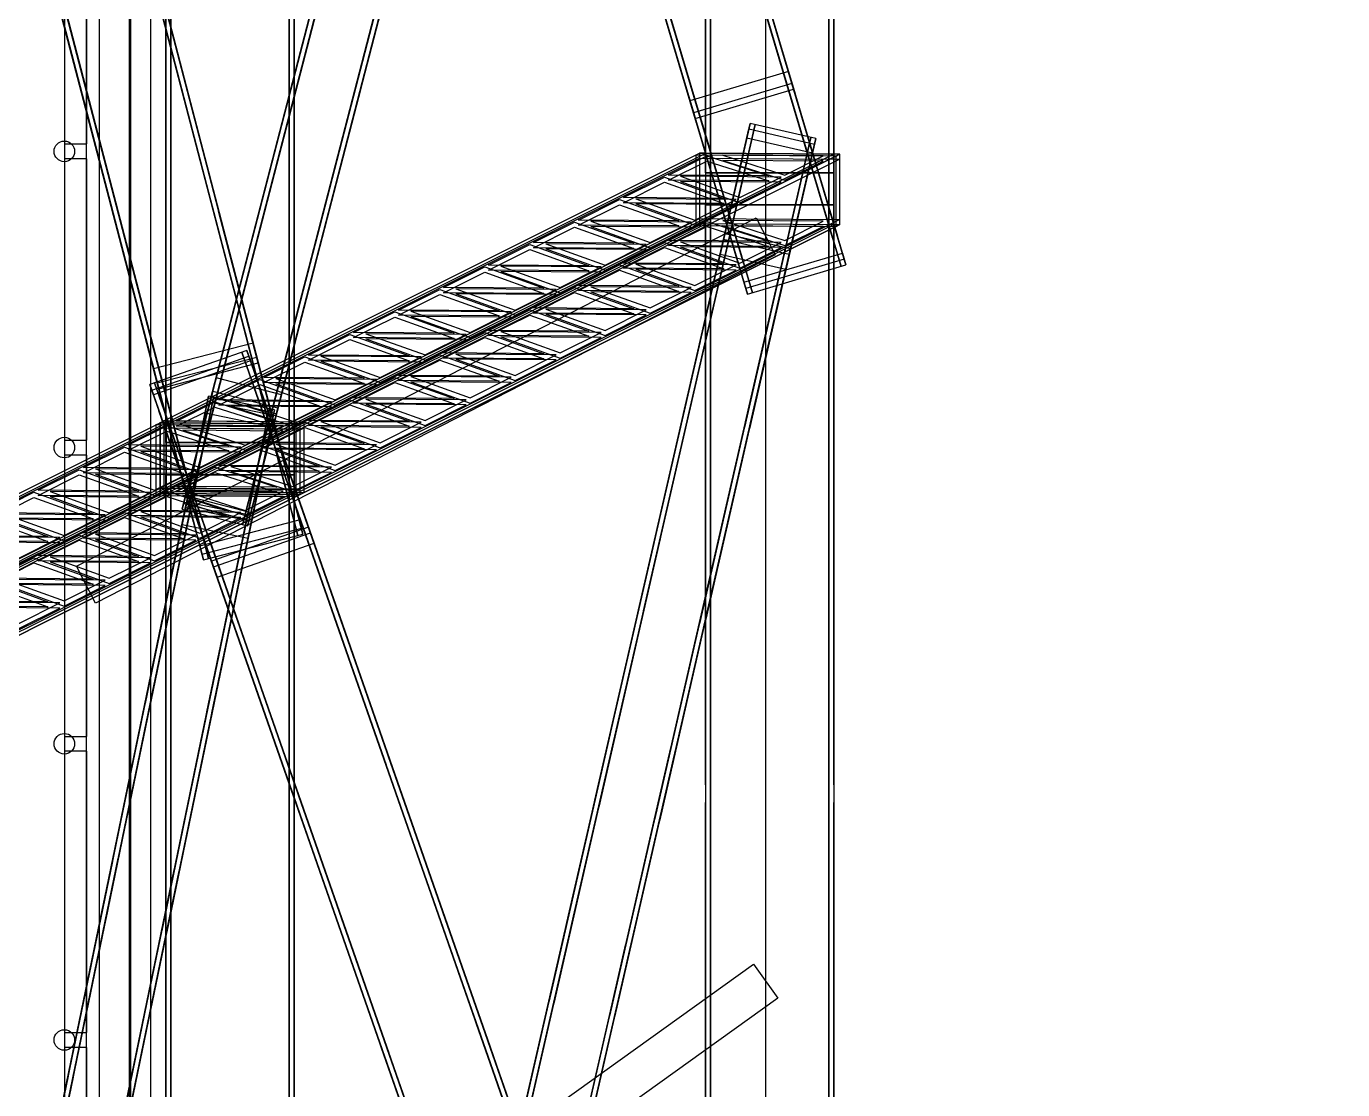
# Model space of a CAD drawing. Header units: millimetres. Extents: x -52000 to 48850, y -48850 to 51750.
# Drawn here: x -13618 to -9519, y -8457 to -5145 of the extents above; entities that cross this region are included whole.
import ezdxf

# ---------------------------------------------------------------- set-up
doc = ezdxf.new("R2010")
doc.units = ezdxf.units.MM
doc.layers.add('D-STR-DECK', color=7, linetype='Continuous', lineweight=25)
doc.layers.add('D-STR-STRC', color=7, linetype='Continuous', lineweight=25)

msp = doc.modelspace()

# ---------------------------------------------------------------- linework, layer by layer
at = {"layer": 'D-STR-DECK'}
for points in [[(-13500, 11070), (-13500, -11070), (-13297.5, -10904), (-13297.5, 10904)], [(-13500, 11070), (-13500, -11070), (-13390, -11070), (-13390, 11070)], [(-13500, 11070), (-13500, -11070), (-13390, -11070), (-13390, 11070)], [(-13500, 11070), (-13500, -11070), (-13297.5, -10904), (-13297.5, 10904)], [(-13432.5, 11014.6), (-13432.5, -11014.6), (-13231, -10849.4), (-13231, 10849.4)], [(-13432.5, 11014.6), (-13432.5, -11014.6), (-11315.7, -9278.9), (-11315.7, 9278.9)], [(-13432.5, 11014.6), (-13432.5, -11014.6), (-13292.5, -11014.6), (-13292.5, 11014.6)], [(-13297.5, -10904), (4700, -10904), (4700, 10904), (-13297.5, 10904)], [(-13500, -4635.6), (-13500, -5511.9), (-13430, -5511.9), (-13430, -4635.6)], [(-13500, -5558.1), (-13500, -6434.4), (-13430, -6434.4), (-13430, -5558.1)], [(-11286, -5857.1), (-13402.9, -6942), (-13462.1, -6826.3), (-11345.3, -5741.4)], [(-13500, -6480.6), (-13500, -7356.9), (-13430, -7356.9), (-13430, -6480.6)], [(-13500, -7403.1), (-13500, -8279.4), (-13430, -8279.4), (-13430, -7403.1)], [(-11277.8, -8171.8), (-13394.6, -9690.6), (-13470.4, -9585), (-11353.6, -8066.2)], [(-13500, -8325.6), (-13500, -9201.9), (-13430, -9201.9), (-13430, -8325.6)]]:
    msp.add_lwpolyline(points, close=True, dxfattribs=at)
for centre in [(-13500, -5535), (-13500, -6457.5), (-13500, -7380), (-13500, -8302.5)]:
    msp.add_circle(centre, 32, dxfattribs=at)
at = {"layer": 'D-STR-STRC'}
for points in [[(-13183.9, 12983.9), (-13183.9, -12983.9)], [(-12783.9, 12983.9), (-12783.9, -12983.9)], [(-11503.4, 11303.4), (-11503.4, -11303.4)], [(-11103.4, 11303.4), (-11103.4, -11303.4)], [(-12914.6, 328.3), (-11234.1, -5323.4)], [(-14592.2, 315.5), (-12900.8, -6176.4)], [(-14587.7, 298.3), (-12896.3, -6193.6)], [(-12909.4, 310.6), (-11228.9, -5341.1)], [(-14901.9, 234.8), (-13210.5, -6257.1)], [(-14897.4, 217.6), (-13206, -6274.3)], [(-13221.3, 237.1), (-11540.8, -5414.6)], [(-13216.1, 219.4), (-11535.6, -5432.3)], [(-13038.1, -6282.3), (-11357.6, 209.7)], [(-13042.6, -6299.8), (-11362.1, 192.2)], [(-12839.3, -6352.4), (-11158.8, 139.6)], [(-12834.8, -6334.9), (-11154.3, 157)], [(-13133, -6649), (-11452.5, -157)], [(-13128.5, -6631.5), (-11448, -139.6)], [(-12925.2, -6684.2), (-11244.7, -192.2)], [(-14453.3, -217.6), (-12761.9, -6709.6)], [(-14448.8, -234.8), (-12757.4, -6726.8)], [(-12929.7, -6701.6), (-11249.2, -209.7)], [(-12751.8, -219.4), (-11071.3, -5871.1)], [(-12746.5, -237.1), (-11066, -5888.8)], [(-14763, -298.3), (-13071.5, -6790.3)], [(-14758.5, -315.5), (-13067.1, -6807.5)], [(-13058.5, -310.6), (-11378, -5962.3)], [(-13053.2, -328.3), (-11372.7, -5980)], [(-11245.2, -5286.2), (-11234.1, -5323.4)], [(-11551.9, -5377.4), (-11540.8, -5414.6)], [(-13044.9, -12780.2), (-11364.4, -5447.9)], [(-11375, -5494.1), (-11364.4, -5447.9)], [(-13048.9, -12797.3), (-11368.4, -5465.1)], [(-12844.2, -12844.2), (-11163.7, -5512)], [(-12840.3, -12827.1), (-11159.8, -5494.9)], [(-11170.3, -5541), (-11159.8, -5494.9)], [(-13202.4, -6380.6), (-11521.9, -5540.3)], [(-13182.5, -6380.7), (-11502, -5540.5)], [(-12785.3, -6383.6), (-11104.8, -5543.3)], [(-12765.5, -6383.7), (-11085, -5543.5)], [(-11533.8, -5546.3), (-11521.9, -5540.3)], [(-11096.9, -5549.4), (-11085, -5543.5)], [(-11503.4, -5601.7), (-11503.4, -5701.7)], [(-11103.4, -5601.7), (-11103.4, -5701.7)], [(-13202.4, -6600.2), (-11521.9, -5759.9)], [(-13182.5, -6600.3), (-11502, -5760.1)], [(-12785.3, -6603.2), (-11104.8, -5762.9)], [(-12765.5, -6603.3), (-11085, -5763.1)], [(-11533.8, -5765.9), (-11521.9, -5759.9)], [(-11096.9, -5769), (-11085, -5763.1)], [(-13127.6, -13140.8), (-11447.1, -5808.6)], [(-13123.7, -13123.6), (-11443.2, -5791.4)], [(-11457.7, -5854.7), (-11447.1, -5808.6)], [(-12922.9, -13187.7), (-11242.4, -5855.5)], [(-12919, -13170.5), (-11238.5, -5838.3)], [(-11253, -5901.6), (-11242.4, -5855.5)], [(-11077.1, -5851.6), (-11066, -5888.8)], [(-11383.8, -5942.8), (-11372.7, -5980)], [(-12912.4, -6132.1), (-12900.8, -6176.4)], [(-12932, -6155.3), (-11251.5, -10966.8)], [(-12932, -6155.3), (-12920.7, -6187.6)], [(-12925.8, -6173.1), (-11245.3, -10984.5)], [(-13222, -6212.7), (-13210.5, -6257.1)], [(-13234.1, -6260.8), (-11553.6, -11072.3)], [(-13234.1, -6260.8), (-13222.8, -6293.1)], [(-13038.1, -6282.3), (-13027.3, -6240.5)], [(-14742.4, -14481.1), (-13051, -6297.7)], [(-13227.9, -6278.6), (-11547.4, -11090.1)], [(-13061.9, -6350.7), (-13051, -6297.7)], [(-12834.8, -6334.9), (-12824, -6293.1)], [(-14745.8, -14497.6), (-13054.4, -6314.2)], [(-14536.8, -14523.6), (-12845.3, -6340.2)], [(-12856.3, -6393.2), (-12845.3, -6340.2)], [(-14893.5, -7226.1), (-13202.1, -6380.4)], [(-14873.7, -7226.2), (-13182.3, -6380.5)], [(-14540.2, -14540.1), (-12848.7, -6356.7)], [(-14477, -7229.6), (-12785.6, -6383.9)], [(-14457.2, -7229.7), (-12765.8, -6384)], [(-13215, -6386.8), (-13202.1, -6380.4)], [(-13202.4, -6380.6), (-13190.5, -6374.6)], [(-12778.6, -6390.5), (-12765.8, -6384)], [(-12765.5, -6383.7), (-12753.6, -6377.8)], [(-13183.9, -6442), (-13183.9, -6542)], [(-12783.9, -6442), (-12783.9, -6542)], [(-13202.4, -6600.2), (-13190.5, -6594.2)], [(-12765.5, -6603.3), (-12753.6, -6597.4)], [(-14893.5, -7445.6), (-13202.1, -6599.9)], [(-14873.7, -7445.8), (-13182.3, -6600.1)], [(-14810.5, -14810.6), (-13119.1, -6627.2)], [(-14477, -7449.1), (-12785.6, -6603.4)], [(-14457.2, -7449.3), (-12765.8, -6603.6)], [(-13215, -6606.3), (-13202.1, -6599.9)], [(-13133, -6649), (-13122.2, -6607.2)], [(-12778.6, -6610), (-12765.8, -6603.6)], [(-14813.9, -14827.1), (-13122.5, -6643.7)], [(-14604.9, -14853.1), (-12913.4, -6669.7)], [(-13133.5, -6696.7), (-13122.5, -6643.7)], [(-12929.7, -6701.6), (-12918.9, -6659.8)], [(-14608.3, -14869.6), (-12916.9, -6686.2)], [(-12927.8, -6739.2), (-12916.9, -6686.2)], [(-12769, -6682.4), (-12757.4, -6726.8)], [(-12739.9, -6705.3), (-11059.4, -11516.8)], [(-13078.6, -6763.1), (-13067.1, -6807.5)], [(-12733.7, -6723.1), (-11053.2, -11534.6)], [(-12733.7, -6723.1), (-12722.4, -6755.4)], [(-13042, -6810.9), (-11361.5, -11622.3)], [(-13035.8, -6828.6), (-11355.3, -11640.1)], [(-13035.8, -6828.6), (-13024.5, -6860.9)]]:
    msp.add_lwpolyline(points, dxfattribs=at)
for points in [[(-13167.9, 12983.9), (-13167.9, 12983.9), (-13167.9, -12983.9), (-13167.9, -12983.9)], [(-12799.9, 12983.9), (-12799.9, 12983.9), (-12799.9, -12983.9), (-12799.9, -12983.9)], [(-11487.4, 11303.4), (-11487.4, 11303.4), (-11487.4, -11303.4), (-11487.4, -11303.4)], [(-11119.4, 11303.4), (-11119.4, 11303.4), (-11119.4, -11303.4), (-11119.4, -11303.4)], [(-12914.6, 328.3), (-12746.5, -237.1), (-11066, -5888.8), (-11234.1, -5323.4)], [(-14607.7, 311.5), (-14464.3, -238.9), (-12772.9, -6730.8), (-12916.3, -6180.5)], [(-14592.2, 315.5), (-14448.8, -234.8), (-12757.4, -6726.8), (-12900.8, -6176.4)], [(-12930, 323.7), (-12761.8, -241.6), (-11081.3, -5893.4), (-11249.5, -5328)], [(-14901.9, 234.8), (-14758.5, -315.5), (-13067.1, -6807.5), (-13210.5, -6257.1)], [(-14886.4, 238.9), (-14743, -311.5), (-13051.6, -6803.4), (-13195, -6253.1)], [(-13221.3, 237.1), (-13053.2, -328.3), (-11372.7, -5980), (-11540.8, -5414.6)], [(-13206, 241.6), (-13037.9, -323.7), (-11357.4, -5975.4), (-11525.5, -5410.1)], [(-13133, -6649), (-13038.1, -6282.3), (-11357.6, 209.7), (-11452.5, -157)], [(-13117.5, -6653), (-13022.6, -6286.3), (-11342.1, 205.7), (-11437.1, -161)], [(-12945.2, -6697.6), (-12850.3, -6330.9), (-11169.8, 161), (-11264.7, -205.7)], [(-12929.7, -6701.6), (-12834.8, -6334.9), (-11154.3, 157), (-11249.2, -209.7)], [(-11503.4, -3795.3), (-11503.4, -3795.3), (-11503.4, -5601.7), (-11503.4, -5601.7)], [(-11487.4, -3795.3), (-11487.4, -3795.3), (-11487.4, -5601.7), (-11487.4, -5601.7)], [(-11119.4, -3795.3), (-11119.4, -3795.3), (-11119.4, -5601.7), (-11119.4, -5601.7)], [(-11103.4, -3795.3), (-11103.4, -3795.3), (-11103.4, -5601.7), (-11103.4, -5601.7)], [(-13183.9, -4355.5), (-13183.9, -4355.5), (-13183.9, -6442), (-13183.9, -6442)], [(-13167.9, -4355.5), (-13167.9, -4355.5), (-13167.9, -6442), (-13167.9, -6442)], [(-12799.9, -4355.5), (-12799.9, -4355.5), (-12799.9, -6442), (-12799.9, -6442)], [(-12783.9, -4355.5), (-12783.9, -4355.5), (-12783.9, -6442), (-12783.9, -6442)], [(-11511, -4448.3), (-11382, -4882.1), (-11246.8, -5337.1)], [(-11495.7, -4443.8), (-11366.7, -4877.6), (-11231.4, -5332.5)], [(-11488.8, -4466.8), (-11353.6, -4921.7), (-11224.6, -5355.5)], [(-11504.2, -4471.4), (-11368.9, -4926.3), (-11239.9, -5360.1)], [(-11802.4, -4535), (-11673.4, -4968.8), (-11538.2, -5423.7)], [(-11787.1, -4530.4), (-11658.1, -4964.2), (-11522.8, -5419.1)], [(-11795.6, -4558), (-11660.3, -5012.9), (-11531.3, -5446.7)], [(-11780.2, -4553.4), (-11645, -5008.4), (-11516, -5442.2)], [(-13321.8, -4624.1), (-13192.4, -5120.7), (-13077, -5563.5)], [(-13306.3, -4620), (-13176.9, -5116.6), (-13061.5, -5559.5)], [(-13316.9, -4642.8), (-13201.5, -5085.7), (-13072.1, -5582.3)], [(-13301.4, -4638.7), (-13186, -5081.6), (-13056.6, -5578.2)], [(-13616, -4700.7), (-13486.6, -5197.3), (-13371.2, -5640.2)], [(-13600.5, -4696.7), (-13471.1, -5193.3), (-13355.7, -5636.2)], [(-13611.1, -4719.4), (-13495.7, -5162.3), (-13366.3, -5658.9)], [(-13595.6, -4715.4), (-13480.2, -5158.3), (-13350.8, -5654.9)], [(-12836.1, -5501.8), (-12706.8, -5002.6), (-12640.2, -4745)], [(-12830.8, -5481.3), (-12764.1, -5223.7), (-12634.9, -4724.6)], [(-12820.6, -5505.8), (-12691.4, -5006.6), (-12624.7, -4749)], [(-12815.3, -5485.3), (-12748.6, -5227.7), (-12619.4, -4728.6)], [(-12648.3, -5550.4), (-12519, -5051.2), (-12452.4, -4793.6)], [(-12643, -5529.9), (-12576.3, -5272.3), (-12447.1, -4773.2)], [(-12627.5, -5533.9), (-12560.8, -5276.4), (-12431.6, -4777.2)], [(-12632.8, -5554.4), (-12503.5, -5055.2), (-12436.9, -4797.6)], [(-11355.6, -4914.8), (-11234.7, -5321.6), (-11099.4, -5776.5)], [(-11371, -4919.3), (-11250, -5326.1), (-11114.7, -5781.1)], [(-11364.1, -4942.3), (-11228.9, -5397.3), (-11107.9, -5804.1)], [(-11348.8, -4937.8), (-11213.5, -5392.7), (-11092.6, -5799.5)], [(-11662.4, -5006), (-11541.4, -5412.8), (-11406.1, -5867.7)], [(-11655.5, -5029), (-11520.2, -5483.9), (-11399.3, -5890.7)], [(-11647, -5001.4), (-11526.1, -5408.2), (-11390.8, -5863.1)], [(-11640.2, -5024.4), (-11504.9, -5479.4), (-11384, -5886.2)], [(-13165.3, -5161), (-13036, -5657.6), (-12920.6, -6100.5)], [(-13180.8, -5165.1), (-13051.4, -5661.7), (-12936.1, -6104.5)], [(-13176, -5183.8), (-13060.6, -5626.6), (-12931.2, -6123.3)], [(-13160.5, -5179.7), (-13045.1, -5622.6), (-12915.7, -6119.2)], [(-13475, -5241.7), (-13345.6, -5738.3), (-13230.2, -6181.2)], [(-13459.5, -5237.7), (-13330.1, -5734.3), (-13214.8, -6177.2)], [(-13470.1, -5260.4), (-13354.7, -5703.3), (-13225.4, -6199.9)], [(-13454.6, -5256.4), (-13339.3, -5699.3), (-13209.9, -6195.9)], [(-12976.1, -6042.8), (-12846.9, -5543.6), (-12780.2, -5286)], [(-12970.8, -6022.3), (-12904.1, -5764.7), (-12774.9, -5265.5)], [(-12955.3, -6026.3), (-12888.6, -5768.7), (-12759.4, -5269.6)], [(-11245.2, -5286.2), (-11551.9, -5377.4), (-11383.8, -5942.8), (-11077.1, -5851.6)], [(-12960.6, -6046.8), (-12831.4, -5547.6), (-12764.7, -5290)], [(-12783, -6070.9), (-12716.3, -5813.3), (-12587.1, -5314.2)], [(-12767.5, -6074.9), (-12700.8, -5817.4), (-12571.6, -5318.2)], [(-11234.1, -5323.4), (-11540.8, -5414.6), (-11535.6, -5432.3), (-11228.9, -5341.1)], [(-11234.1, -5323.4), (-11540.8, -5414.6), (-11372.7, -5980), (-11066, -5888.8)], [(-12788.3, -6091.4), (-12659.1, -5592.2), (-12592.4, -5334.6)], [(-12772.8, -6095.4), (-12643.6, -5596.2), (-12576.9, -5338.6)], [(-13127.6, -13140.8), (-13044.9, -12780.2), (-11364.4, -5447.9), (-11447.1, -5808.6)], [(-13112, -13144.4), (-13029.3, -12783.7), (-11348.9, -5451.5), (-11431.5, -5812.1)], [(-11447.1, -5808.6), (-11242.4, -5855.5), (-11159.8, -5494.9), (-11364.4, -5447.9)], [(-11368.4, -5465.1), (-11163.7, -5512), (-11159.8, -5494.9), (-11364.4, -5447.9)], [(-12938.5, -13184.1), (-12855.8, -12823.5), (-11175.4, -5491.3), (-11258, -5851.9)], [(-12922.9, -13187.7), (-12840.3, -12827.1), (-11159.8, -5494.9), (-11242.4, -5855.5)], [(-11457.7, -5854.7), (-11253, -5901.6), (-11170.3, -5541), (-11375, -5494.1)], [(-12765.5, -6383.7), (-13202.4, -6380.6), (-11521.9, -5540.3), (-11085, -5543.5)], [(-12765.5, -6399.7), (-13202.4, -6396.6), (-11521.9, -5556.3), (-11085, -5559.5)], [(-11306.2, -5611.3), (-11618.9, -5609), (-11499.4, -5549.3)], [(-11306.2, -5627.2), (-11618.9, -5625), (-11499.4, -5565.2)], [(-11571.6, -6351.8), (-11449.8, -5820.4), (-11391.8, -5567.1)], [(-11567.5, -6333.9), (-11509.5, -6080.6), (-11387.7, -5549.2)], [(-11556, -6355.4), (-11434.2, -5823.9), (-11376.2, -5570.6)], [(-11551.9, -6337.5), (-11493.9, -6084.2), (-11372.1, -5552.8)], [(-11096.9, -5769), (-11096.9, -5549.4), (-11533.8, -5546.3), (-11533.8, -5765.9)], [(-11502, -5760.1), (-11502, -5540.5), (-11521.9, -5540.3), (-11521.9, -5759.9)], [(-11085, -5763.1), (-11085, -5543.5), (-11521.9, -5540.3), (-11521.9, -5759.9)], [(-11256.1, -5608.9), (-11136.6, -5549.1), (-11449.4, -5546.9)], [(-11256.1, -5624.9), (-11136.6, -5565.1), (-11449.4, -5562.9)], [(-11085, -5763.1), (-11085, -5543.5), (-11104.8, -5543.3), (-11104.8, -5762.9)], [(-11446.2, -5681.3), (-11759, -5679), (-11630.8, -5615)], [(-11396.2, -5678.9), (-11268, -5614.9), (-11580.8, -5612.6)], [(-11103.4, -5601.7), (-11503.4, -5601.7), (-11503.4, -5601.7), (-11103.4, -5601.7)], [(-11382.5, -6395.1), (-11260.7, -5863.7), (-11202.7, -5610.4)], [(-11378.4, -6377.3), (-11320.4, -6124), (-11198.6, -5592.5)], [(-11366.9, -6398.7), (-11245.1, -5867.3), (-11187.1, -5614)], [(-11362.8, -6380.8), (-11304.8, -6127.5), (-11183, -5596.1)], [(-11446.2, -5697.3), (-11759, -5695), (-11630.8, -5630.9)], [(-11396.2, -5694.9), (-11268, -5630.8), (-11580.8, -5628.6)], [(-11586.2, -5751.3), (-11899, -5749.1), (-11770.9, -5685)], [(-11536.2, -5748.9), (-11408.1, -5684.9), (-11720.8, -5682.6)], [(-13039.9, -5706.1), (-12918.9, -6170.5), (-12803.5, -6613.4)], [(-13035, -5724.8), (-12919.6, -6167.6), (-12798.6, -6632.1)], [(-13024.4, -5702), (-12903.4, -6166.5), (-12788, -6609.3)], [(-13019.5, -5720.7), (-12904.1, -6163.6), (-12783.1, -6628.1)], [(-11586.2, -5767.3), (-11899, -5765), (-11770.9, -5701)], [(-11536.2, -5764.9), (-11408.1, -5700.8), (-11720.8, -5698.6)], [(-11503.4, -5701.7), (-11503.4, -5701.7), (-11503.4, -7508.1), (-11503.4, -7508.1)], [(-11103.4, -5701.7), (-11503.4, -5701.7), (-11503.4, -5701.7), (-11103.4, -5701.7)], [(-11487.4, -5701.7), (-11487.4, -5701.7), (-11487.4, -7508.1), (-11487.4, -7508.1)], [(-11119.4, -5701.7), (-11119.4, -5701.7), (-11119.4, -7508.1), (-11119.4, -7508.1)], [(-11103.4, -5701.7), (-11103.4, -5701.7), (-11103.4, -7508.1), (-11103.4, -7508.1)], [(-13318.6, -5778.7), (-13197.6, -6243.1), (-13082.2, -6686)], [(-12765.5, -6587.4), (-13202.4, -6584.2), (-11521.9, -5744), (-11085, -5747.1)], [(-12765.5, -6603.3), (-13202.4, -6600.2), (-11521.9, -5759.9), (-11085, -5763.1)], [(-11726.3, -5821.3), (-12039, -5819.1), (-11910.9, -5755)], [(-11726.3, -5837.3), (-12039, -5835), (-11910.9, -5771)], [(-11676.2, -5819), (-11548.1, -5754.9), (-11860.9, -5752.6)], [(-11676.2, -5834.9), (-11548.1, -5770.9), (-11860.9, -5768.6)], [(-11306.2, -5814.9), (-11618.9, -5812.6), (-11499.4, -5752.9)], [(-11306.2, -5830.9), (-11618.9, -5828.6), (-11499.4, -5768.9)], [(-11256.1, -5812.5), (-11136.6, -5752.8), (-11449.4, -5750.5)], [(-11256.1, -5828.5), (-11136.6, -5768.7), (-11449.4, -5766.5)], [(-13334.1, -5782.7), (-13213.1, -6247.1), (-13097.7, -6690)], [(-13329.2, -5801.4), (-13213.8, -6244.3), (-13092.8, -6708.7)], [(-13313.7, -5797.4), (-13198.3, -6240.3), (-13077.3, -6704.7)], [(-13103, -6533), (-13036.3, -6275.4), (-12915, -5806.5)], [(-13087.5, -6537), (-13020.8, -6279.4), (-12899.5, -5810.6)], [(-11446.2, -5884.9), (-11759, -5882.7), (-11630.8, -5818.6)], [(-11396.2, -5882.6), (-11268, -5818.5), (-11580.8, -5816.2)], [(-11447.1, -5808.6), (-11242.4, -5855.5), (-11238.5, -5838.3), (-11443.2, -5791.4)], [(-13108.3, -6553.4), (-12986.9, -6084.6), (-12920.3, -5827)], [(-13092.8, -6557.4), (-12971.4, -6088.6), (-12904.8, -5831)], [(-12915.2, -6581.6), (-12848.5, -6324), (-12727.2, -5855.2)], [(-12899.7, -6585.6), (-12833, -6328), (-12711.7, -5859.2)], [(-11866.3, -5891.3), (-12179.1, -5889.1), (-12050.9, -5825)], [(-11866.3, -5907.3), (-12179.1, -5905.1), (-12050.9, -5841)], [(-11816.3, -5889), (-11688.1, -5824.9), (-12000.9, -5822.7)], [(-11816.3, -5905), (-11688.1, -5840.9), (-12000.9, -5838.6)], [(-11446.2, -5900.9), (-11759, -5898.6), (-11630.8, -5834.6)], [(-11396.2, -5898.5), (-11268, -5834.5), (-11580.8, -5832.2)], [(-12920.5, -6602.1), (-12799.1, -6133.2), (-12732.4, -5875.6)], [(-12905, -6606.1), (-12783.6, -6137.2), (-12717, -5879.6)], [(-12006.4, -5961.4), (-12319.1, -5959.1), (-12191, -5895)], [(-11956.3, -5959), (-11828.2, -5894.9), (-12140.9, -5892.7)], [(-11586.2, -5954.9), (-11899, -5952.7), (-11770.9, -5888.6)], [(-11536.2, -5952.6), (-11408.1, -5888.5), (-11720.8, -5886.3)], [(-11536.2, -5968.5), (-11408.1, -5904.5), (-11720.8, -5902.2)], [(-11071.3, -5871.1), (-11378, -5962.3), (-11372.7, -5980), (-11066, -5888.8)], [(-12006.4, -5977.3), (-12319.1, -5975.1), (-12191, -5911)], [(-11956.3, -5975), (-11828.2, -5910.9), (-12140.9, -5908.7)], [(-11586.2, -5970.9), (-11899, -5968.7), (-11770.9, -5904.6)], [(-12146.4, -6031.4), (-12459.2, -6029.1), (-12331, -5965.1)], [(-12146.4, -6047.4), (-12459.2, -6045.1), (-12331, -5981)], [(-12096.4, -6029), (-11968.2, -5965), (-12281, -5962.7)], [(-12096.4, -6045), (-11968.2, -5980.9), (-12281, -5978.7)], [(-11726.3, -6025), (-12039, -6022.7), (-11910.9, -5958.6)], [(-11726.3, -6040.9), (-12039, -6038.7), (-11910.9, -5974.6)], [(-11676.2, -6022.6), (-11548.1, -5958.5), (-11860.9, -5956.3)], [(-11676.2, -6038.6), (-11548.1, -5974.5), (-11860.9, -5972.3)], [(-12286.4, -6101.4), (-12599.2, -6099.2), (-12471.1, -6035.1)], [(-12286.4, -6117.4), (-12599.2, -6115.1), (-12471.1, -6051.1)], [(-12236.4, -6099), (-12108.3, -6035), (-12421, -6032.7)], [(-12236.4, -6115), (-12108.3, -6050.9), (-12421, -6048.7)], [(-11866.3, -6095), (-12179.1, -6092.7), (-12050.9, -6028.7)], [(-11866.3, -6110.9), (-12179.1, -6108.7), (-12050.9, -6044.6)], [(-11816.3, -6092.6), (-11688.1, -6028.5), (-12000.9, -6026.3)], [(-11816.3, -6108.6), (-11688.1, -6044.5), (-12000.9, -6042.3)], [(-12426.5, -6171.4), (-12739.3, -6169.2), (-12611.1, -6105.1)], [(-12376.5, -6169.1), (-12248.3, -6105), (-12561.1, -6102.8)], [(-12006.4, -6165), (-12319.1, -6162.8), (-12191, -6098.7)], [(-11956.3, -6162.6), (-11828.2, -6098.6), (-12140.9, -6096.3)], [(-12912.4, -6132.1), (-13222, -6212.7), (-13078.6, -6763.1), (-12769, -6682.4)], [(-12426.5, -6187.4), (-12739.3, -6185.2), (-12611.1, -6121.1)], [(-12376.5, -6185), (-12248.3, -6121), (-12561.1, -6118.7)], [(-12006.4, -6181), (-12319.1, -6178.7), (-12191, -6114.7)], [(-11956.3, -6178.6), (-11828.2, -6114.5), (-12140.9, -6112.3)], [(-11711.6, -6962.8), (-11582.2, -6397.9), (-11524.1, -6144.6)], [(-11707.5, -6944.9), (-11649.5, -6691.6), (-11520, -6126.8)], [(-11696.1, -6966.4), (-11566.6, -6401.5), (-11508.5, -6148.2)], [(-11692, -6948.5), (-11633.9, -6695.2), (-11504.4, -6130.3)], [(-12932, -6155.3), (-13234.1, -6260.8), (-13227.9, -6278.6), (-12925.8, -6173.1)], [(-12932, -6155.3), (-13234.1, -6260.8), (-13035.8, -6828.6), (-12733.7, -6723.1)], [(-12920.7, -6187.6), (-13222.8, -6293.1), (-13024.5, -6860.9), (-12722.4, -6755.4)], [(-12900.8, -6176.4), (-13210.5, -6257.1), (-13206, -6274.3), (-12896.3, -6193.6)], [(-12900.8, -6176.4), (-13210.5, -6257.1), (-13067.1, -6807.5), (-12757.4, -6726.8)], [(-12947.1, -6160.6), (-12748.8, -6728.4), (-11068.3, -11539.8), (-11266.6, -10972.1)], [(-12932, -6155.3), (-12733.7, -6723.1), (-11053.2, -11534.6), (-11251.5, -10966.8)], [(-12566.5, -6241.4), (-12879.3, -6239.2), (-12751.1, -6175.1)], [(-12516.5, -6239.1), (-12388.4, -6175), (-12701.1, -6172.8)], [(-12516.5, -6255.1), (-12388.4, -6191), (-12701.1, -6188.7)], [(-12146.4, -6235), (-12459.2, -6232.8), (-12331, -6168.7)], [(-12146.4, -6251), (-12459.2, -6248.7), (-12331, -6184.7)], [(-12096.4, -6232.7), (-11968.2, -6168.6), (-12281, -6166.3)], [(-12096.4, -6248.6), (-11968.2, -6184.6), (-12281, -6182.3)], [(-11522.6, -7006.2), (-11393.1, -6441.3), (-11335, -6188)], [(-11518.5, -6988.3), (-11460.4, -6735), (-11330.9, -6170.1)], [(-11502.9, -6991.8), (-11444.8, -6738.6), (-11315.3, -6173.7)], [(-12566.5, -6257.4), (-12879.3, -6255.2), (-12751.1, -6191.1)], [(-11507, -7009.7), (-11377.5, -6444.8), (-11319.4, -6191.5)], [(-13234.1, -6260.8), (-13035.8, -6828.6), (-11355.3, -11640.1), (-11553.6, -11072.3)], [(-13219, -6255.6), (-13020.7, -6823.3), (-11340.2, -11634.8), (-11538.5, -11067)], [(-13122.2, -6607.2), (-12918.9, -6659.8), (-12824, -6293.1), (-13027.3, -6240.5)], [(-12706.6, -6311.5), (-13019.3, -6309.2), (-12891.2, -6245.1)], [(-12706.6, -6327.4), (-13019.3, -6325.2), (-12891.2, -6261.1)], [(-12918.4, -6242.9), (-12797.8, -6588.2), (-12638.2, -7045)], [(-12909.5, -6268.3), (-12749.9, -6725.2), (-12629.4, -7070.4)], [(-12903.3, -6237.6), (-12782.7, -6582.9), (-12623.1, -7039.8)], [(-12894.4, -6263), (-12734.8, -6719.9), (-12614.3, -7065.1)], [(-12656.5, -6309.1), (-12528.4, -6245), (-12841.2, -6242.8)], [(-12656.5, -6325.1), (-12528.4, -6261), (-12841.2, -6258.8)], [(-12286.4, -6305), (-12599.2, -6302.8), (-12471.1, -6238.7)], [(-12286.4, -6321), (-12599.2, -6318.8), (-12471.1, -6254.7)], [(-12236.4, -6302.7), (-12108.3, -6238.6), (-12421, -6236.4)], [(-12236.4, -6318.7), (-12108.3, -6254.6), (-12421, -6252.3)], [(-14813.9, -14827.1), (-14742.4, -14481.1), (-13051, -6297.7), (-13122.5, -6643.7)], [(-14798.3, -14830.3), (-14726.8, -14484.3), (-13035.3, -6301), (-13106.8, -6646.9)], [(-13133, -6649), (-12929.7, -6701.6), (-12834.8, -6334.9), (-13038.1, -6282.3)], [(-13122.5, -6643.7), (-12916.9, -6686.2), (-12845.3, -6340.2), (-13051, -6297.7)], [(-13054.4, -6314.2), (-12848.7, -6356.7), (-12845.3, -6340.2), (-13051, -6297.7)], [(-13042.6, -6299.8), (-12839.3, -6352.4), (-12834.8, -6334.9), (-13038.1, -6282.3)], [(-12426.5, -6375.1), (-12739.3, -6372.8), (-12611.1, -6308.7)], [(-12376.5, -6372.7), (-12248.3, -6308.6), (-12561.1, -6306.4)], [(-14623.9, -14866.4), (-14552.4, -14520.4), (-12861, -6337), (-12932.5, -6683)], [(-14608.3, -14869.6), (-14536.8, -14523.6), (-12845.3, -6340.2), (-12916.9, -6686.2)], [(-13205.4, -6343.2), (-13084.8, -6688.4), (-12925.2, -7145.3)], [(-13190.3, -6337.9), (-13069.7, -6683.1), (-12910.1, -7140)], [(-12838, -6377.2), (-13150.7, -6374.9), (-13031.2, -6315.2)], [(-12838, -6393.1), (-13150.7, -6390.9), (-13031.2, -6331.1)], [(-13133.5, -6696.7), (-12927.8, -6739.2), (-12856.3, -6393.2), (-13061.9, -6350.7)], [(-12788, -6374.8), (-12668.4, -6315.1), (-12981.2, -6312.8)], [(-12788, -6390.8), (-12668.4, -6331), (-12981.2, -6328.8)], [(-12426.5, -6391), (-12739.3, -6388.8), (-12611.1, -6324.7)], [(-12376.5, -6388.7), (-12248.3, -6324.6), (-12561.1, -6322.4)], [(-14457.2, -7229.7), (-14893.5, -7226.1), (-13202.1, -6380.4), (-12765.8, -6384)], [(-12987.5, -6452), (-13299.8, -6449.4), (-13181.1, -6390)], [(-12778.6, -6610), (-12778.6, -6390.5), (-13215, -6386.8), (-13215, -6606.3)], [(-13182.5, -6600.3), (-13182.5, -6380.7), (-13202.4, -6380.6), (-13202.4, -6600.2)], [(-12765.5, -6603.3), (-12765.5, -6383.7), (-13202.4, -6380.6), (-13202.4, -6600.2)], [(-13182.3, -6600.1), (-13182.3, -6380.5), (-13202.1, -6380.4), (-13202.1, -6599.9)], [(-12765.8, -6603.6), (-12765.8, -6384), (-13202.1, -6380.4), (-13202.1, -6599.9)], [(-13196.5, -6368.5), (-13036.9, -6825.4), (-12916.4, -7170.7)], [(-12753.6, -6597.4), (-12753.6, -6377.8), (-13190.5, -6374.6), (-13190.5, -6594.2)], [(-13181.4, -6363.3), (-13021.8, -6820.1), (-12901.3, -7165.4)], [(-12937, -6449.5), (-12818.3, -6390.1), (-13130.7, -6387.5)], [(-12566.5, -6445.1), (-12879.3, -6442.8), (-12751.1, -6378.8)], [(-12765.8, -6603.6), (-12765.8, -6384), (-12785.6, -6383.9), (-12785.6, -6603.4)], [(-12765.5, -6603.3), (-12765.5, -6383.7), (-12785.3, -6383.6), (-12785.3, -6603.2)], [(-12516.5, -6442.7), (-12388.4, -6378.7), (-12701.1, -6376.4)], [(-12516.5, -6458.7), (-12388.4, -6394.6), (-12701.1, -6392.4)], [(-14457.2, -7245.7), (-14893.5, -7242), (-13202.1, -6396.3), (-12765.8, -6400)], [(-12987.5, -6468), (-13299.8, -6465.4), (-13181.1, -6406)], [(-13248.7, -7254.3), (-13126.6, -6663.7), (-13076.4, -6420.7)], [(-13246, -7241.1), (-13195.7, -6998.1), (-13073.7, -6407.4)], [(-13233, -7257.5), (-13111, -6666.9), (-13060.7, -6423.9)], [(-13230.3, -7244.3), (-13180.1, -7001.3), (-13058, -6410.7)], [(-12937, -6465.5), (-12818.3, -6406.1), (-13130.7, -6403.5)], [(-12566.5, -6461), (-12879.3, -6458.8), (-12751.1, -6394.7)], [(-13128.4, -6522.5), (-13440.8, -6519.9), (-13312.7, -6455.8)], [(-13128.4, -6538.5), (-13440.8, -6535.8), (-13312.7, -6471.8)], [(-13078, -6520), (-12949.9, -6455.9), (-13262.3, -6453.3)], [(-13078, -6535.9), (-12949.9, -6471.9), (-13262.3, -6469.3)], [(-12783.9, -6442), (-13183.9, -6442), (-13183.9, -6442), (-12783.9, -6442)], [(-13058.7, -7293.6), (-12936.7, -6703), (-12886.4, -6460)], [(-13056, -7280.3), (-13005.8, -7037.3), (-12883.7, -6446.7)], [(-13043.1, -7296.8), (-12921, -6706.2), (-12870.8, -6463.2)], [(-13040.3, -7283.6), (-12990.1, -7040.6), (-12868, -6450)], [(-12706.6, -6515.1), (-13019.3, -6512.9), (-12891.2, -6448.8)], [(-12706.6, -6531.1), (-13019.3, -6528.8), (-12891.2, -6464.8)], [(-12656.5, -6512.7), (-12528.4, -6448.7), (-12841.2, -6446.4)], [(-12656.5, -6528.7), (-12528.4, -6464.6), (-12841.2, -6462.4)], [(-12788, -6578.5), (-12668.4, -6518.7), (-12981.2, -6516.4)], [(-13269.4, -6593), (-13581.7, -6590.3), (-13453.7, -6526.3)], [(-13269.4, -6608.9), (-13581.7, -6606.3), (-13453.7, -6542.3)], [(-13218.9, -6590.5), (-13090.9, -6526.4), (-13403.2, -6523.8)], [(-13218.9, -6606.4), (-13090.9, -6542.4), (-13403.2, -6539.8)], [(-13183.9, -6542), (-13183.9, -6542), (-13183.9, -8628.4), (-13183.9, -8628.4)], [(-12783.9, -6542), (-13183.9, -6542), (-13183.9, -6542), (-12783.9, -6542)], [(-13167.9, -6542), (-13167.9, -6542), (-13167.9, -8628.4), (-13167.9, -8628.4)], [(-12838, -6580.8), (-13150.7, -6578.6), (-13031.2, -6518.8)], [(-12838, -6596.8), (-13150.7, -6594.5), (-13031.2, -6534.8)], [(-12788, -6594.4), (-12668.4, -6534.7), (-12981.2, -6532.4)], [(-12799.9, -6542), (-12799.9, -6542), (-12799.9, -8628.4), (-12799.9, -8628.4)], [(-12783.9, -6542), (-12783.9, -6542), (-12783.9, -8628.4), (-12783.9, -8628.4)], [(-14457.2, -7433.3), (-14893.5, -7429.6), (-13202.1, -6583.9), (-12765.8, -6587.6)], [(-13410.3, -6663.5), (-13722.7, -6660.8), (-13594.6, -6596.8)], [(-13359.9, -6660.9), (-13231.8, -6596.9), (-13544.2, -6594.3)], [(-12987.5, -6655.6), (-13299.8, -6653), (-13181.1, -6593.6)], [(-12937, -6653.1), (-12818.3, -6593.7), (-13130.7, -6591.1)], [(-14457.2, -7449.3), (-14893.5, -7445.6), (-13202.1, -6599.9), (-12765.8, -6603.6)], [(-13410.3, -6679.4), (-13722.7, -6676.8), (-13594.6, -6612.8)], [(-13359.9, -6676.9), (-13231.8, -6612.9), (-13544.2, -6610.2)], [(-12987.5, -6671.6), (-13299.8, -6668.9), (-13181.1, -6609.6)], [(-13133, -6649), (-12929.7, -6701.6), (-12925.2, -6684.2), (-13128.5, -6631.5)], [(-12937, -6669), (-12818.3, -6609.7), (-13130.7, -6607)], [(-13122.5, -6643.7), (-12916.9, -6686.2), (-12913.4, -6669.7), (-13119.1, -6627.2)], [(-12786.5, -6620.5), (-12657.8, -6989.1), (-12498.2, -7446)], [(-12771.4, -6615.2), (-12642.6, -6983.8), (-12483.1, -7440.7)], [(-13551.3, -6733.9), (-13863.6, -6731.3), (-13735.6, -6667.3)], [(-13500.8, -6731.4), (-13372.8, -6667.4), (-13685.1, -6664.7)], [(-13500.8, -6747.4), (-13372.8, -6683.3), (-13685.1, -6680.7)], [(-13128.4, -6726.1), (-13440.8, -6723.4), (-13312.7, -6659.4)], [(-13128.4, -6742), (-13440.8, -6739.4), (-13312.7, -6675.4)], [(-13078, -6723.6), (-12949.9, -6659.5), (-13262.3, -6656.9)], [(-13078, -6739.5), (-12949.9, -6675.5), (-13262.3, -6672.8)], [(-12777.6, -6645.8), (-12618.1, -7102.7), (-12489.3, -7471.4)], [(-12762.5, -6640.6), (-12603, -7097.4), (-12474.2, -7466.1)], [(-13551.3, -6749.9), (-13863.6, -6747.3), (-13735.6, -6683.2)], [(-13073.5, -6720.7), (-12944.8, -7089.4), (-12785.2, -7546.2)], [(-12761.9, -6709.6), (-13071.5, -6790.3), (-13067.1, -6807.5), (-12757.4, -6726.8)], [(-13058.4, -6715.4), (-12929.6, -7084.1), (-12770.1, -7540.9)], [(-12739.9, -6705.3), (-13042, -6810.9), (-13035.8, -6828.6), (-12733.7, -6723.1)], [(-13641.8, -6801.9), (-13513.7, -6737.8), (-13826.1, -6735.2)], [(-13641.8, -6817.9), (-13513.7, -6753.8), (-13826.1, -6751.2)], [(-13269.4, -6796.6), (-13581.7, -6793.9), (-13453.7, -6729.9)], [(-13269.4, -6812.5), (-13581.7, -6809.9), (-13453.7, -6745.8)], [(-13218.9, -6794), (-13090.9, -6730), (-13403.2, -6727.4)], [(-13218.9, -6810), (-13090.9, -6746), (-13403.2, -6743.3)], [(-13064.6, -6746.1), (-12905.1, -7203), (-12776.3, -7571.6)], [(-13049.5, -6740.8), (-12890, -7197.7), (-12761.2, -7566.3)], [(-11851.7, -7573.8), (-11722.2, -7008.9), (-11664.2, -6755.7)], [(-11847.6, -7556), (-11789.5, -7302.7), (-11660.1, -6737.8)], [(-11836.1, -7577.4), (-11706.6, -7012.5), (-11648.6, -6759.2)], [(-11832, -7559.5), (-11773.9, -7306.2), (-11644.5, -6741.3)], [(-13410.3, -6867), (-13722.7, -6864.4), (-13594.6, -6800.4)], [(-13359.9, -6864.5), (-13231.8, -6800.5), (-13544.2, -6797.8)], [(-11662.6, -7617.2), (-11533.1, -7052.3), (-11475.1, -6799)], [(-11658.5, -7599.3), (-11600.4, -7346), (-11471, -6781.1)], [(-11647, -7620.7), (-11517.5, -7055.9), (-11459.5, -6802.6)], [(-11642.9, -7602.9), (-11584.8, -7349.6), (-11455.4, -6784.7)], [(-13410.3, -6883), (-13722.7, -6880.4), (-13594.6, -6816.3)], [(-13359.9, -6880.5), (-13231.8, -6816.4), (-13544.2, -6813.8)], [(-13551.3, -6937.5), (-13863.6, -6934.9), (-13735.6, -6870.8)], [(-13500.8, -6935), (-13372.8, -6870.9), (-13685.1, -6868.3)], [(-13500.8, -6950.9), (-13372.8, -6886.9), (-13685.1, -6884.3)], [(-13551.3, -6953.5), (-13863.6, -6950.8), (-13735.6, -6886.8)], [(-13641.8, -7005.5), (-13513.7, -6941.4), (-13826.1, -6938.8)], [(-13641.8, -7021.4), (-13513.7, -6957.4), (-13826.1, -6954.8)], [(-12646.5, -7021.4), (-12517.7, -7390.1), (-12358.1, -7846.9)], [(-12637.6, -7046.8), (-12478, -7503.7), (-12349.3, -7872.3)], [(-12631.4, -7016.1), (-12502.6, -7384.8), (-12343, -7841.7)], [(-12622.5, -7041.5), (-12462.9, -7498.4), (-12334.2, -7867.1)], [(-13389.7, -7936.3), (-13259.7, -7307.3), (-13209.4, -7064.2)], [(-13386.9, -7923), (-13336.7, -7680), (-13206.7, -7051)], [(-13374, -7939.5), (-13244, -7310.5), (-13193.8, -7067.5)], [(-13371.3, -7926.3), (-13321, -7683.2), (-13191, -7054.2)], [(-13196.9, -7962.3), (-13146.7, -7719.3), (-13016.7, -7090.3)], [(-13199.7, -7975.5), (-13069.7, -7346.5), (-13019.4, -7103.5)], [(-13184, -7978.8), (-13054, -7349.8), (-13003.8, -7106.8)], [(-13181.3, -7965.5), (-13131, -7722.5), (-13001, -7093.5)], [(-12933.5, -7121.7), (-12804.7, -7490.3), (-12645.1, -7947.2)], [(-12918.4, -7116.4), (-12789.6, -7485), (-12630, -7941.9)], [(-12924.6, -7147), (-12765, -7603.9), (-12636.3, -7972.6)], [(-12909.5, -7141.8), (-12749.9, -7598.6), (-12621.2, -7967.3)], [(-11991.7, -8184.8), (-11862.3, -7620), (-11804.2, -7366.7)], [(-11987.6, -8167), (-11929.6, -7913.7), (-11800.1, -7348.8)], [(-11976.1, -8188.4), (-11846.7, -7623.5), (-11788.6, -7370.2)], [(-11972, -8170.5), (-11914, -7917.2), (-11784.5, -7352.4)], [(-12491.3, -7417.1), (-12362.6, -7785.8), (-12203, -8242.6)], [(-11802.6, -8228.2), (-11673.2, -7663.3), (-11615.1, -7410)], [(-11798.5, -8210.3), (-11740.5, -7957), (-11611, -7392.1)], [(-11787, -8231.8), (-11657.6, -7666.9), (-11599.5, -7413.6)], [(-11782.9, -8213.9), (-11724.9, -7960.6), (-11595.4, -7395.7)], [(-12506.4, -7422.4), (-12377.7, -7791), (-12218.1, -8247.9)], [(-12497.6, -7447.8), (-12338, -7904.6), (-12209.2, -8273.3)], [(-12482.5, -7442.5), (-12322.9, -7899.3), (-12194.1, -8268)], [(-12793.4, -7522.6), (-12664.7, -7891.3), (-12505.1, -8348.1)], [(-12778.3, -7517.3), (-12649.6, -7886), (-12490, -8342.9)], [(-12784.6, -7548), (-12625, -8004.9), (-12496.2, -8373.5)], [(-12769.5, -7542.7), (-12609.9, -7999.6), (-12481.1, -8368.2)], [(-11503.4, -7563.1), (-11503.4, -7563.1), (-11503.4, -9392), (-11503.4, -9392)], [(-11487.4, -7563.1), (-11487.4, -7563.1), (-11487.4, -9392), (-11487.4, -9392)], [(-11119.4, -7563.1), (-11119.4, -7563.1), (-11119.4, -9392), (-11119.4, -9392)], [(-11103.4, -7563.1), (-11103.4, -7563.1), (-11103.4, -9392), (-11103.4, -9392)], [(-13530.6, -8618.2), (-13400.6, -7989.2), (-13350.4, -7746.2)], [(-13527.9, -8605), (-13477.7, -8361.9), (-13347.6, -7733)], [(-13512.2, -8608.2), (-13462, -8365.2), (-13332, -7736.2)], [(-13514.9, -8621.4), (-13384.9, -7992.5), (-13334.7, -7749.4)], [(-13340.6, -8657.5), (-13210.6, -8028.5), (-13160.4, -7785.5)], [(-13337.9, -8644.2), (-13287.7, -8401.2), (-13157.7, -7772.2)], [(-13322.2, -8647.5), (-13272, -8404.5), (-13142, -7775.5)], [(-13325, -8660.7), (-13195, -8031.7), (-13144.7, -7788.7)], [(-12366.4, -7823.3), (-12237.6, -8192), (-12078.1, -8648.9)], [(-12351.3, -7818), (-12222.5, -8186.7), (-12063, -8643.6)], [(-12357.5, -7848.7), (-12198, -8305.6), (-12069.2, -8674.2)], [(-12342.4, -7843.4), (-12182.8, -8300.3), (-12054.1, -8669)], [(-12653.4, -7923.6), (-12524.6, -8292.2), (-12365.1, -8749.1)], [(-12644.5, -7949), (-12485, -8405.8), (-12356.2, -8774.5)], [(-12638.3, -7918.3), (-12509.5, -8286.9), (-12350, -8743.8)], [(-12629.4, -7943.7), (-12469.8, -8400.5), (-12341.1, -8769.2)], [(-12131.8, -8795.9), (-12002.3, -8231), (-11944.2, -7977.7)], [(-12127.7, -8778), (-12069.6, -8524.7), (-11940.2, -7959.8)], [(-12116.2, -8799.4), (-11986.7, -8234.6), (-11928.7, -7981.3)], [(-12112.1, -8781.6), (-12054, -8528.3), (-11924.6, -7963.4)], [(-11942.7, -8839.2), (-11813.2, -8274.3), (-11755.2, -8021)], [(-11938.6, -8821.3), (-11880.5, -8568), (-11751.1, -8003.1)], [(-11927.1, -8842.8), (-11797.6, -8277.9), (-11739.6, -8024.6)], [(-11923, -8824.9), (-11864.9, -8571.6), (-11735.5, -8006.7)], [(-12226.4, -8224.3), (-12097.6, -8592.9), (-11938, -9049.8)], [(-12211.2, -8219), (-12082.5, -8587.7), (-11922.9, -9044.5)], [(-12217.5, -8249.7), (-12057.9, -8706.5), (-11929.2, -9075.2)], [(-12202.4, -8244.4), (-12042.8, -8701.3), (-11914, -9069.9)], [(-12498.2, -8319.2), (-12369.5, -8687.9), (-12209.9, -9144.8)], [(-12513.3, -8324.5), (-12384.6, -8693.2), (-12225, -9150)], [(-12504.5, -8349.9), (-12344.9, -8806.8), (-12216.2, -9175.4)], [(-12489.4, -8344.6), (-12329.8, -8801.5), (-12201, -9170.2)], [(-13671.6, -9300.2), (-13541.6, -8671.2), (-13491.3, -8428.1)], [(-13668.8, -9286.9), (-13618.6, -9043.9), (-13488.6, -8414.9)], [(-13655.9, -9303.4), (-13525.9, -8674.4), (-13475.7, -8431.4)], [(-13653.2, -9290.2), (-13602.9, -9047.1), (-13472.9, -8418.1)], [(-13478.8, -9326.2), (-13428.6, -9083.2), (-13298.6, -8454.2)]]:
    msp.add_lwpolyline(points, close=True, dxfattribs=at)

doc.saveas('drawing.dxf')
